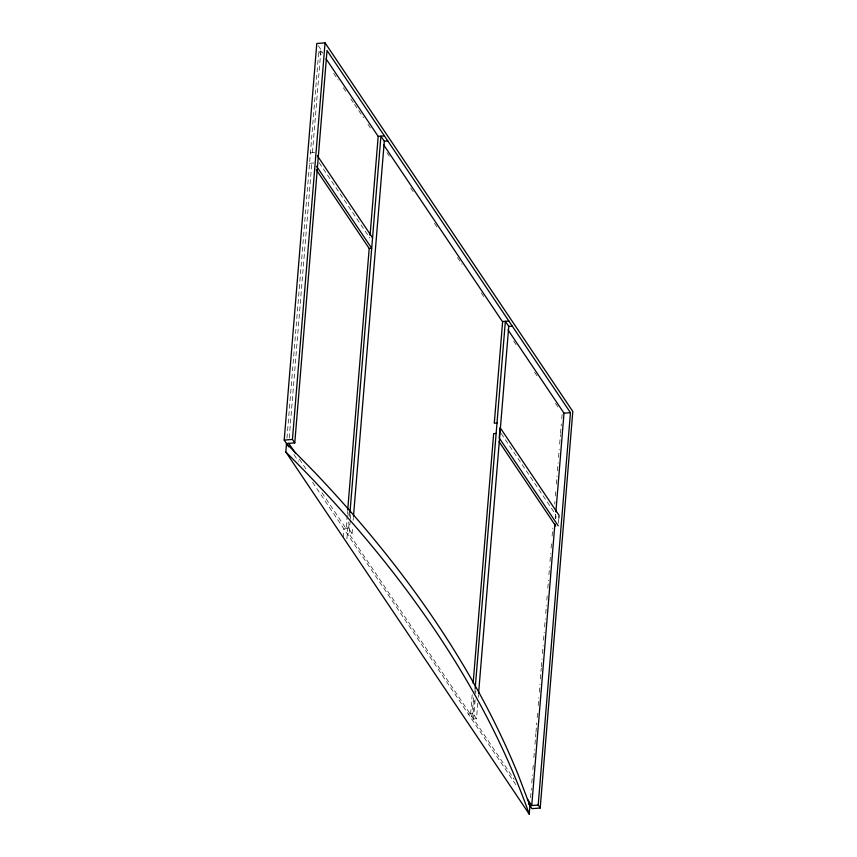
<?xml version="1.0" encoding="UTF-8"?>
<svg xmlns="http://www.w3.org/2000/svg" width="857" height="857" viewBox="0 0 857 857"><rect width="100%" height="100%" fill="white"/><g stroke="black" fill="none" stroke-linecap="round" stroke-linejoin="round"><path stroke-width="0.64" stroke-dasharray="4.29 3.21" d="M286.956 438.195L318.772 51.184L320.807 51.024L322.307 53.241M320.807 51.024L312.451 152.685L313.941 154.903M289.216 438.023L311.819 163.109M343.207 537.382L343.903 528.908L348.649 528.533L352.056 533.59L347.299 533.965M347.267 515.389L346.164 528.726L320.893 491.136M347.374 514.05L347.588 511.383M346.903 538.807L348.285 521.956M348.842 515.282L349.056 512.615M348.649 528.533L349.206 521.859M349.645 516.525L349.967 512.518M350.213 520.478L349.11 533.825L514.168 779.388M350.32 519.138L350.759 513.804M352.056 533.59L352.602 526.916M353.148 520.242L353.373 517.574M470.611 713.881L472.261 693.859M473.503 697.759L471.746 719.109L476.503 718.734L477.82 702.719M476.503 718.734L473.096 713.677L474.414 697.662M474.853 692.327L475.185 688.321M473.557 718.969L475.207 698.948M475.646 693.613L475.86 690.946M478.26 697.384L478.474 694.716M530.59 797.674L531.361 788.333M531.801 782.987L532.454 774.985M532.893 769.65L533.44 762.976M533.879 757.631L534.543 749.629M534.982 744.294L535.861 733.613M535.968 732.274L536.739 722.933M537.178 717.598L537.725 710.924M538.164 705.59L538.817 697.577M539.257 692.242L539.921 684.24M540.36 678.894L541.238 668.224M541.345 666.885L541.999 658.883M542.438 653.537L543.102 645.535M543.542 640.2L544.195 632.187M544.634 626.853L545.298 618.84M545.738 613.505L546.391 605.492M546.83 600.157L547.377 593.483M547.816 588.148L548.48 580.135M548.919 574.801L549.573 566.798M550.012 561.453L550.665 553.451M551.105 548.116L551.662 541.442M552.101 536.096L552.754 528.094M554.725 504.077L554.95 501.399M555.39 496.064L555.936 489.39M556.375 484.055L557.029 476.042M557.468 470.707L558.132 462.705M558.571 457.359L559.225 449.357M559.664 444.022L560.435 434.681M560.542 433.342L561.314 424.001M561.753 418.666L562.192 413.32M555.336 518.614L555.775 513.268M555.786 518.549L556.011 515.882M558.432 523.188L558.86 517.96M310.416 152.846L315.172 152.471M309.559 163.291L314.305 162.916M468.351 714.052L473.096 713.677M318.301 45.721L322.768 52.384M318.772 51.184L322.5 56.723M333.684 73.359L338.151 80.012M343.368 87.768L346.346 92.202M350.824 98.855L353.802 103.29M354.552 104.404L363.486 117.709M367.964 124.361L370.942 128.796M386.989 152.664L390.696 158.181M410.749 188.015L414.467 193.543M434.51 223.366L438.227 228.894M457.531 257.625L461.987 264.245M481.302 292.976L485.008 298.504M513.707 341.182L517.435 346.731M534.586 372.259L537.575 376.694M555.475 403.336L558.464 407.771M319.158 162.659L369.838 238.053M501.216 433.513L555.615 514.457M299.339 459.063L306.774 470.118M293.972 454.628L298.44 461.28M312.601 482.341L516.503 785.698"/><path stroke-width="1.29" d="M288.755 446.861L284.203 440.08L316.801 43.503L325.06 42.85L572.797 411.424L540.199 808.012L531.94 808.665L528.437 803.459M286.517 443.53L315.215 472.871A2761.211 1244.975 4.7 0 1 518.281 774.985L529.937 805.676L529.24 814.15A2761.211 1244.975 4.7 0 0 285.82 452.003L286.517 443.53L294.776 442.887L327.031 50.531L570.451 412.667L538.196 805.023L540.199 808.012M294.776 442.887L292.451 439.427L325.06 42.85M370.053 235.418L378.194 136.392L326.024 58.779M347.696 510.044L369.206 248.487L316.297 169.761M349.967 512.518L380.915 136.177L384.311 141.234L353.48 516.235M502.641 321.546L494.285 423.208L496.996 422.994M473.139 683.179L493.653 433.631L496.139 433.438M475.185 688.321L505.362 321.321L508.758 326.378L478.581 693.377M554.897 523.948L531.747 805.537L527.462 799.163M555.882 511.94L564.002 413.181L508.051 329.945M558.86 517.96L559.075 515.346L500.07 427.568L499.213 438.002L558.218 525.791M378.194 136.392L384.418 135.899M384.311 141.234L387.814 140.955M369.206 248.487L371.692 248.284L316.544 166.237M508.865 321.054L502.416 321.557L383.593 144.779M508.758 326.378L512.261 326.11M564.002 413.181L570.451 412.667M284.203 440.08L292.451 439.427M529.937 805.676L538.196 805.023M317.401 155.792L372.549 237.839M499.095 441.73L555.732 525.994M288.777 443.358L295.622 453.535M285.82 452.003L529.24 814.15"/></g></svg>
